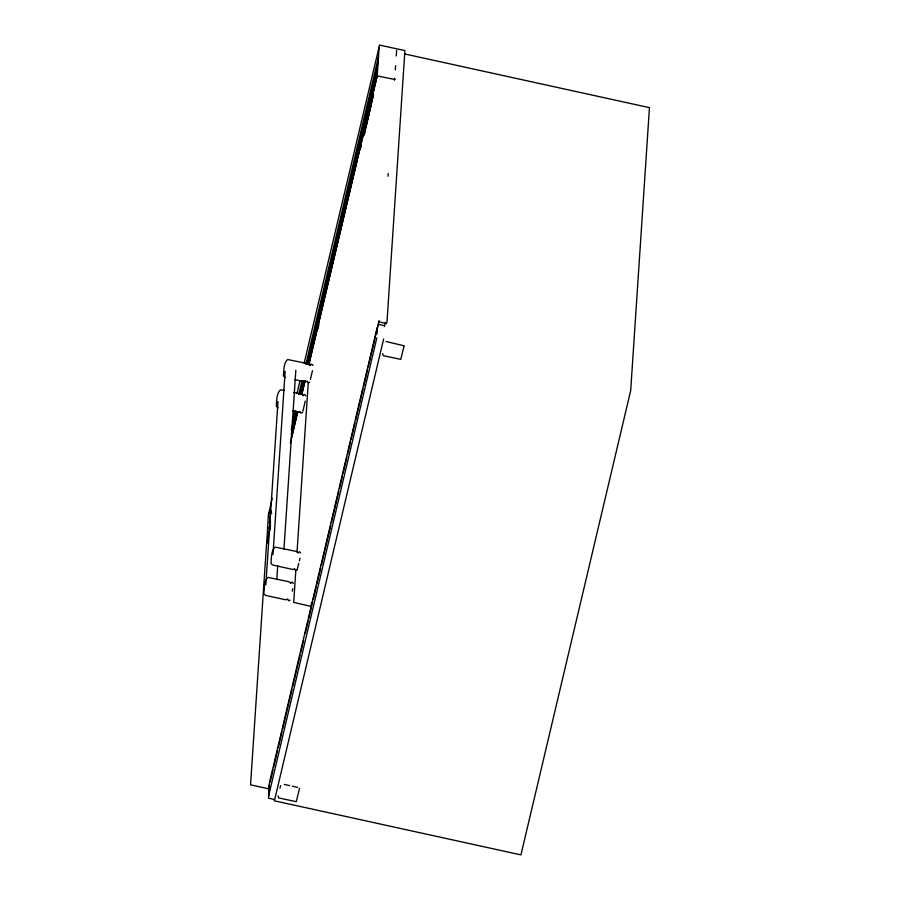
<?xml version="1.0" encoding="UTF-8"?>
<svg xmlns="http://www.w3.org/2000/svg" width="900" height="900" viewBox="0 0 900 900"><rect width="100%" height="100%" fill="white"/><g stroke="black" fill="none" stroke-linecap="round" stroke-linejoin="round"><path stroke-width="1.35" d="M366.93 121.972L367.459 119.329M265.815 584.842L277.988 401.625M270.09 527.22L270.338 528.199M272.981 554.501L285.154 371.295M276.784 579.555L277.718 565.571M283.95 549.214L295.841 370.204M278.179 795.87L278.584 797.906L296.28 801.686L299.52 788.389M295.841 569.959L293.715 602.381L311.108 606.431L312.637 601.976M297.045 551.767L308.295 382.41M309.409 365.614L309.69 361.406L377.145 75.87L395.111 79.56M311.49 602.415L311.31 605.396M366.975 121.388L366.84 122.49L367.178 121.207M368.111 117.067L369.034 113.377M369.304 111.611L369.146 112.894L369.765 110.261M369.675 110.666L370.114 108.653M371.812 96.649L372.06 97.627M376.83 337.882L268.751 795.364M377.1 333.787L377.066 328.072L269.415 782.887L268.661 795.319M388.024 176.265L388.204 173.464M395.336 69.84L395.618 65.678M396.259 55.958L396.63 50.4M382.669 353.554L383.085 355.59L400.77 359.381L404.021 346.084M367.414 120.004L367.2 121.039M367.819 118.496L367.988 117.169L367.796 117.99M367.875 117.844L367.549 119.655L367.875 117.968L367.785 118.665M366.581 123.626C366.21 125.426 366.885 121.837 366.502 123.446M368.426 115.965L369.101 112.376M370.496 106.65L370.305 107.741L370.575 106.211M370.575 106.864C371.621 102.33 370.136 107.224 370.564 106.796M370.777 105.941L370.991 104.873L370.688 105.739M272.216 498.308L268.942 512.651L271.755 513.529M297.067 393.154L299.97 380.869M304.166 363.116L379.001 47.441M271.305 510.615L269.696 517.444L270.371 518.4M292.298 421.762L294.874 410.827M298.755 394.436L301.984 380.767M305.854 364.365L378.517 56.835M270.304 518.771L269.325 522.923L270.011 523.834M291.285 429.93L295.808 410.794M299.689 394.391L302.918 380.723M306.787 364.32L378.473 60.885M270.585 521.46L268.976 528.3L269.494 529.189M291.251 433.991L296.415 412.121M300.611 394.346L303.84 380.678M307.721 364.275L377.471 69.053M270.551 525.521L268.673 534.015M291.859 435.308L297.349 412.076M301.545 394.312L304.774 380.644M308.655 364.241L377.438 73.114M270.326 526.905L267.266 541.44M291.296 438.131L297.428 412.189M301.613 394.425L304.841 380.779M308.711 364.387L377.1 76.039M269.426 531.844L266.524 544.106L250.537 784.845L268.504 788.771M290.351 443.272L297.754 411.941M301.939 394.223L305.156 380.599M317.981 328.657L318.949 324.562M360.281 149.614L361.249 145.507M369.799 109.823L370.192 108.45M302.884 411.221L305.291 401.051M310.354 379.62L312.457 370.71M394.324 80.134L394.785 78.176M292.23 591.165L292.826 588.623M298.789 563.377L297.034 570.195L295.526 570.42L294.705 569.171M299.396 560.835L299.993 558.293M311.074 608.49L311.726 605.756M376.605 331.144L377.887 325.676M268.83 787.41L269.471 784.688L268.56 798.154L274.691 799.594L383.636 338.985M270.113 781.965L273.015 769.702M273.656 766.98L277.515 750.623M278.168 747.9L282.026 731.543M282.668 728.82L292.005 689.31M292.646 686.587L300.049 655.245M300.701 652.523L303.593 640.26M305.201 633.442L308.104 621.18M308.745 618.457L310.995 608.918M313.279 599.254L316.192 586.957M316.834 584.224L320.704 567.821M321.356 565.087L330.716 525.476M331.358 522.743L338.782 491.321M339.424 488.588L342.338 476.291M342.979 473.558L346.849 457.155M347.501 454.433L350.404 442.136M351.045 439.402L354.926 423M355.567 420.266L362.993 388.845M363.634 386.111L367.515 369.72M368.156 366.986L379.136 320.535M384.446 326.452L385.414 322.358M279.99 788.164L280.597 785.599M310.433 364.894L311.681 364.095L313.02 365.456M309.746 382.162L308.509 382.95L307.159 381.6M303.266 395.224L304.515 394.436L305.854 395.798M302.58 412.493L300.814 413.179L299.993 411.93M378.214 324.315L384.525 325.699M297.979 552.465L299.734 551.79L300.555 553.028M290.812 582.806L292.05 582.008L293.389 583.369M290.126 600.075L288.877 600.863L287.539 599.512M307.429 381.139L305.246 381.87L294.548 379.53M287.798 599.051L285.615 599.783L265.556 595.395L263.79 593.798C264.341 588.544 263.824 581.074 267.986 577.429L289.215 581.76L290.97 583.357M299.947 411.716L298.08 412.2L292.725 411.03M294.66 568.957L292.781 569.441L272.722 565.054L270.956 563.467C271.507 558.214 270.99 550.744 275.153 547.099L296.381 551.43L298.136 553.016M269.19 512.257L268.414 514.418L266.681 543.892M404.336 53.876L649.451 107.651L630.686 390.6L520.942 854.887L274.095 800.741M386.145 341.539L404.01 345.769M284.276 390.386L280.451 389.858C276.278 393.502 276.806 400.973 276.255 406.226L278.01 407.812M293.647 392.434L301.669 394.189L303.424 395.775M284.321 784.429L289.676 785.599M292.343 786.184L297.686 787.354M377.077 76.635L379.339 45.079L404.91 50.569L386.989 321.952L386.336 323.618L378.371 321.604M285.176 377.483L283.421 375.885C283.972 370.631 283.444 363.161 287.618 359.516L308.835 363.848L310.601 365.445M364.365 132.581L364.275 135.101L373.567 94.028L364.365 132.581"/></g></svg>
